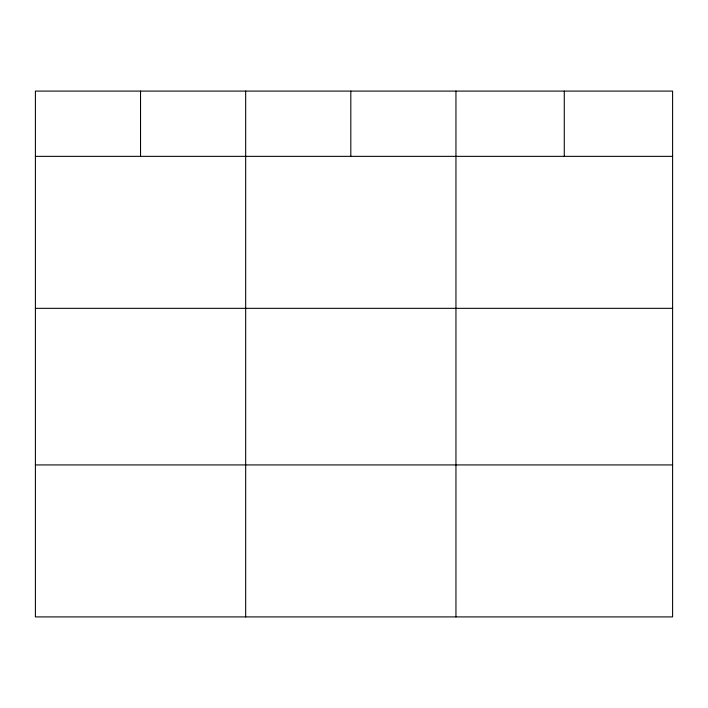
<?xml version="1.0" encoding="UTF-8"?>
<svg xmlns="http://www.w3.org/2000/svg" width="708" height="708" viewBox="0 0 708 708"><rect width="100%" height="100%" fill="white"/><g stroke="black" fill="none" stroke-linecap="round" stroke-linejoin="round"><path stroke-width="1.06" d="M672.6 308.334L672.6 91.093L35.4 91.093L35.4 616.907L672.6 616.907L672.6 308.334L35.4 308.334M35.4 156.353L672.6 156.353M35.4 464.926L672.6 464.926M564.276 91.093L564.276 156.353M455.952 91.093L455.952 616.907M350.814 91.093L350.814 156.353M245.676 91.093L245.676 616.907M140.538 91.093L140.538 156.353"/></g></svg>
